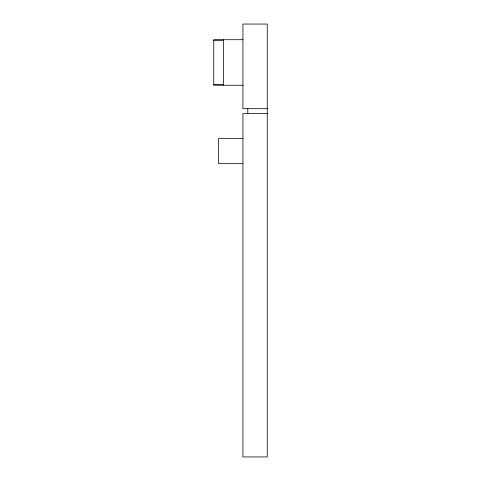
<?xml version="1.0" encoding="UTF-8"?>
<svg xmlns="http://www.w3.org/2000/svg" width="481" height="481" viewBox="0 0 481 481"><rect width="100%" height="100%" fill="white"/><g stroke="black" fill="none" stroke-linecap="round" stroke-linejoin="round"><path stroke-width="0.72" d="M242.929 39.707L213.75 39.707L213.75 85.233L242.929 85.233M213.75 40.296L223.479 40.296M213.75 84.644L223.479 84.644M267.25 108.694L242.929 108.694L242.929 24.05L267.25 24.05L267.25 456.95L242.929 456.95L242.929 113.558L267.25 113.558M242.929 138.462L218.614 138.462L218.614 163.66L242.929 163.66M247.793 108.694L247.793 113.558M223.479 39.707L223.479 85.233"/></g></svg>
